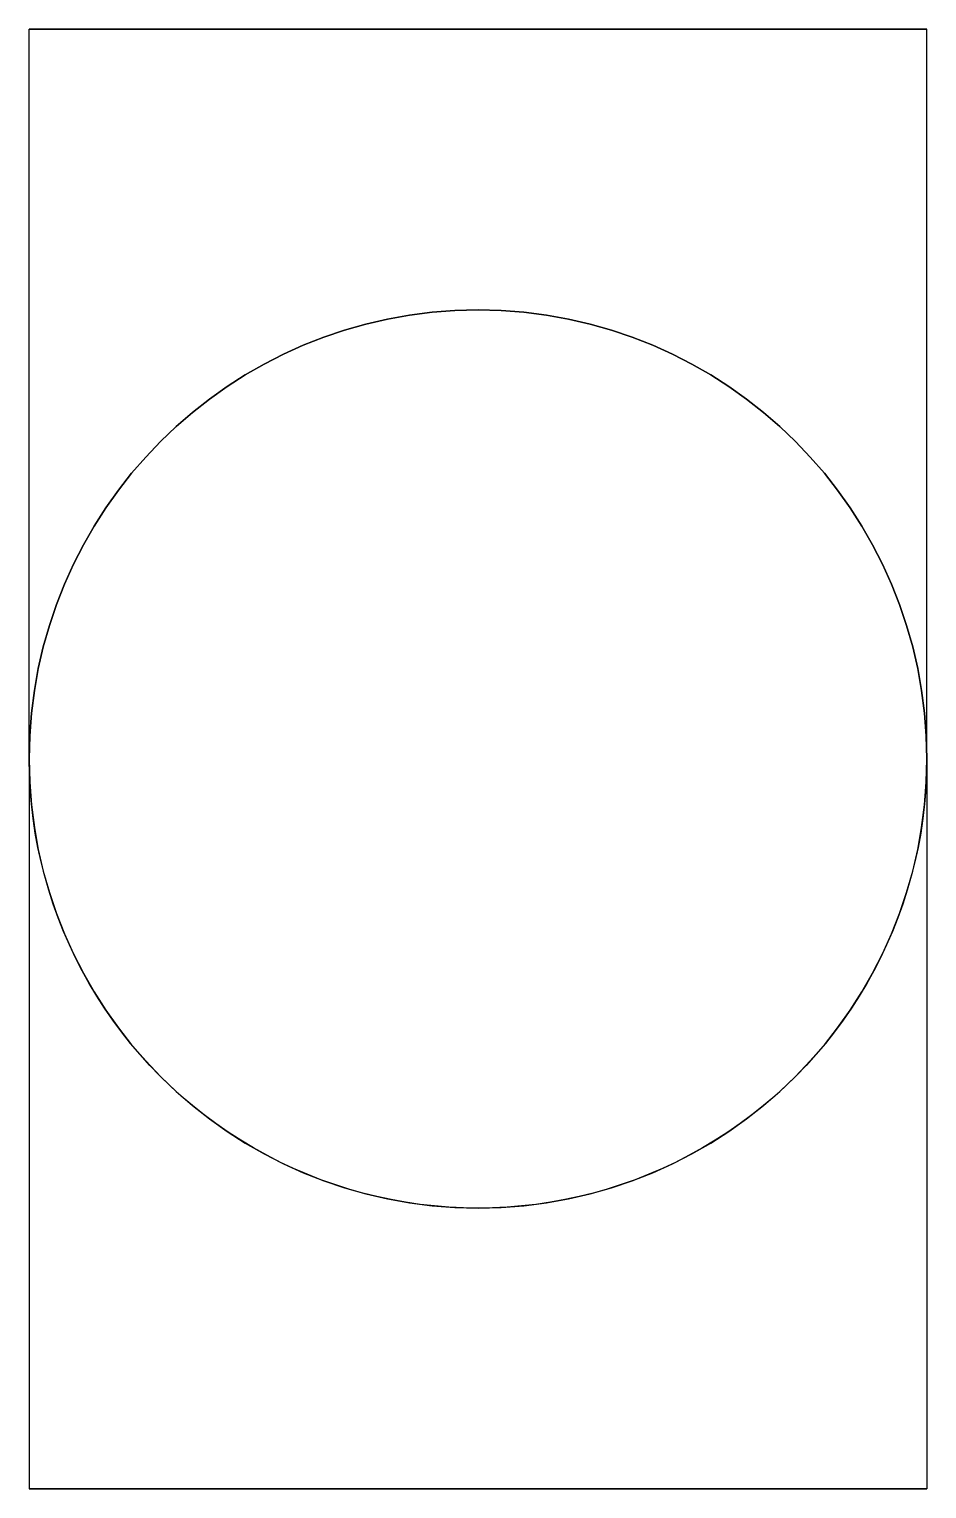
# Model space of a CAD drawing. Header units: millimetres. Extents: x 0 to 16, y 0 to 26.
import ezdxf

# ---------------------------------------------------------------- set-up
doc = ezdxf.new("R2010")
doc.units = ezdxf.units.MM
doc.layers.add('Alámbrica', color=7, linetype='Continuous')

msp = doc.modelspace()

# ---------------------------------------------------------------- linework, layer by layer
at = {"layer": 'Alámbrica'}
for points in [[(-3.552713678800501e-15, 13.00000000000001, 15.00000000000001), (0, 13.00000000000002, 9.797174393178826e-16), (0, 13.00000000000002, 9.797174393178826e-16), (0, 13.00000000000002, 9.797174393178826e-16), (0, 13.00000000000002, 9.797174393178826e-16), (3.552713678800501e-15, 13, 9.797174393178826e-16), (0, 26, 9.797174393178826e-16)], [(-5.389683877521531e-15, 13, -15.00000000000001), (-7.905440909863485e-32, 13.00000000000002, 9.797174393178765e-16), (-7.905440909863485e-32, 13.00000000000002, 9.797174393178765e-16), (-7.905440909863485e-32, 13.00000000000002, 9.797174393178765e-16), (-7.905440909863485e-32, 13.00000000000002, 9.797174393178765e-16), (3.552713678800501e-15, 13, 9.797174393178836e-16), (-4.325584881948261e-31, 26, -4.793442288732928e-15)], [(16, 13.00000000000001, 15.00000000000001), (16, 13.00000000000002, 0), (16, 13.00000000000002, 0), (16, 13.00000000000002, 0), (16, 13.00000000000002, 0), (16, 13, 0), (16, 26, 0)], [(15.99999999999999, 13, -15.00000000000001), (16, 13.00000000000002, -6.310887241768094e-30), (16, 13.00000000000002, -6.310887241768094e-30), (16, 13.00000000000002, -6.310887241768094e-30), (16, 13.00000000000002, -6.310887241768094e-30), (16, 13, 1.577721810442024e-30), (16, 26, -5.773159728050811e-15)], [(-3.552713678800501e-15, 12.99999999999999, 15.00000000000001), (0, 12.99999999999998, 9.797174393178826e-16), (0, 12.99999999999998, 9.797174393178826e-16), (0, 12.99999999999998, 9.797174393178826e-16), (0, 12.99999999999998, 9.797174393178826e-16), (3.552713678800501e-15, 13, 9.797174393178826e-16), (0, 3.944304526105059e-30, 9.797174393178826e-16)], [(-5.389683877521531e-15, 12.99999999999999, -15.00000000000001), (-7.905440909863388e-32, 12.99999999999998, 9.797174393178922e-16), (-7.905440909863388e-32, 12.99999999999998, 9.797174393178922e-16), (-7.905440909863388e-32, 12.99999999999998, 9.797174393178922e-16), (-7.905440909863388e-32, 12.99999999999998, 9.797174393178922e-16), (3.552713678800501e-15, 13, 9.797174393178836e-16), (2.744496699975573e-31, 5.226203497089203e-30, 6.752877167368697e-15)], [(16, 12.99999999999999, 15.00000000000001), (16, 12.99999999999998, 0), (16, 12.99999999999998, 0), (16, 12.99999999999998, 0), (16, 12.99999999999998, 0), (16, 13, 0), (16, 3.944304526105059e-30, 0)], [(15.99999999999999, 12.99999999999999, -15.00000000000001), (16, 12.99999999999998, 9.466330862652142e-30), (16, 12.99999999999998, 9.466330862652142e-30), (16, 12.99999999999998, 9.466330862652142e-30), (16, 12.99999999999998, 9.466330862652142e-30), (16, 13, 1.577721810442024e-30), (16, 5.226203497089203e-30, 5.773159728050814e-15)]]:
    msp.add_polyline3d(points, dxfattribs=at)
at = {"layer": 'Alámbrica', "extrusion": (0, 1, 0)}
msp.add_arc((-8, -1.332267629550188e-15, 26), 8, 7.016709298534877e-15, 180, dxfattribs=at)
at = {"layer": 'Alámbrica', "extrusion": (-2.719262146893782e-32, 1, -4.440892098500625e-16)}
msp.add_arc((-8, 8.085144796918885e-15, 26), 8, 180, 9.749482729953607e-61, dxfattribs=at)
at = {"layer": 'Alámbrica'}
for centre, start, end in [((7.999999999999997, 13.00000000000001, 15.00000000000001), 0, 180), ((7.999999999999997, 12.99999999999999, 15.00000000000001), 180, 0)]:
    msp.add_arc(centre, 8, start, end, dxfattribs=at)
at = {"layer": 'Alámbrica', "extrusion": (-1.224646799147353e-16, -4.440892098500625e-16, -1)}
for centre, start, end in [((-7.999999999999997, 13.00000000000001, 15), 7.016709298534878e-15, 180), ((-7.999999999999997, 12.99999999999999, 15), 180, 3.246114675024301e-14)]:
    msp.add_arc(centre, 8, start, end, dxfattribs=at)
at = {"layer": 'Alámbrica', "extrusion": (0, -1, 0)}
msp.add_arc((8, -1.332267629550188e-15), 8, 0, 180, dxfattribs=at)
at = {"layer": 'Alámbrica', "extrusion": (2.719262146893782e-32, -1, 4.440892098500625e-16)}
msp.add_arc((8, 8.085144796918885e-15), 8, 180, 0, dxfattribs=at)

doc.saveas('drawing.dxf')
